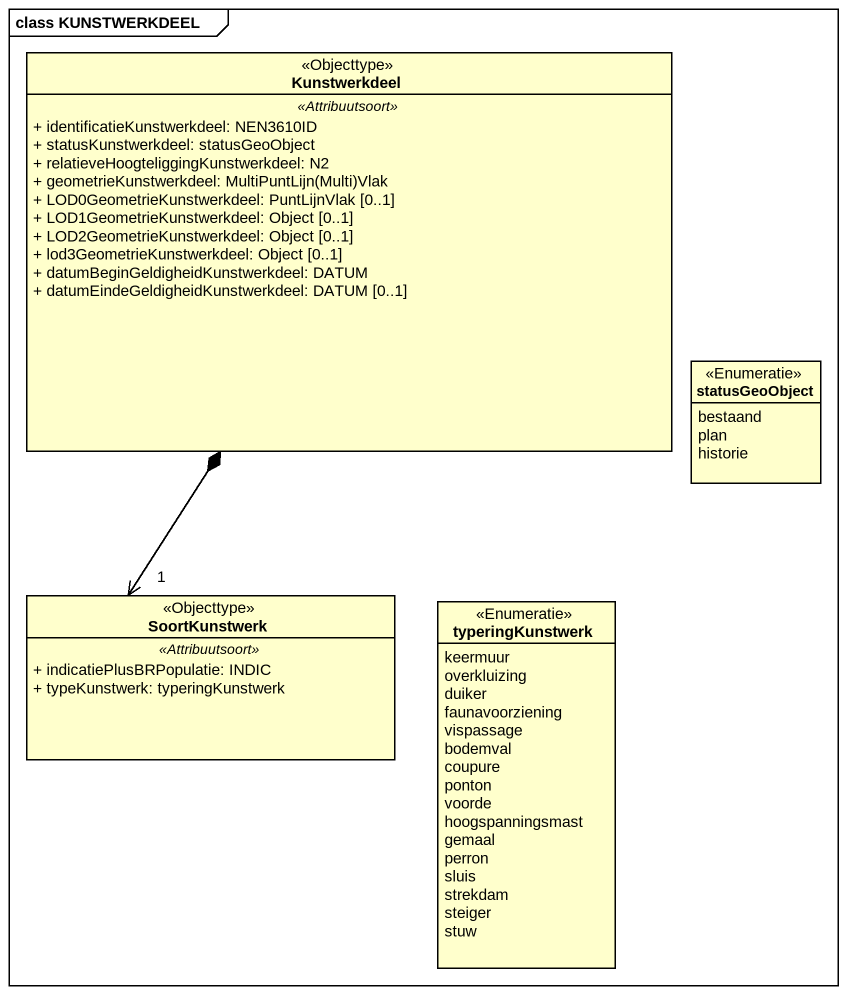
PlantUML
@startuml
mainframe class KUNSTWERKDEEL
hide circle
hide empty members
skinparam classAttributeIconSize 0
class Kunstwerkdeel <<Objecttype>> {
  .. <<Attribuutsoort>> ..
  + identificatieKunstwerkdeel: NEN3610ID
  + statusKunstwerkdeel: statusGeoObject
  + relatieveHoogteliggingKunstwerkdeel: N2
  {field} + geometrieKunstwerkdeel: MultiPuntLijn(Multi)Vlak
  + LOD0GeometrieKunstwerkdeel: PuntLijnVlak [0..1]
  + LOD1GeometrieKunstwerkdeel: Object [0..1]
  + LOD2GeometrieKunstwerkdeel: Object [0..1]
  + lod3GeometrieKunstwerkdeel: Object [0..1]
  + datumBeginGeldigheidKunstwerkdeel: DATUM
  + datumEindeGeldigheidKunstwerkdeel: DATUM [0..1]
}
enum statusGeoObject <<Enumeratie>> {
  bestaand
  plan
  historie
}
class SoortKunstwerk <<Objecttype>> {
  .. <<Attribuutsoort>> ..
  + indicatiePlusBRPopulatie: INDIC
  + typeKunstwerk: typeringKunstwerk
}
enum typeringKunstwerk <<Enumeratie>> {
  keermuur
  overkluizing
  duiker
  faunavoorziening
  vispassage
  bodemval
  coupure
  ponton
  voorde
  hoogspanningsmast
  gemaal
  perron
  sluis
  strekdam
  steiger
  stuw
}
Kunstwerkdeel *--> "1" SoortKunstwerk
@enduml
